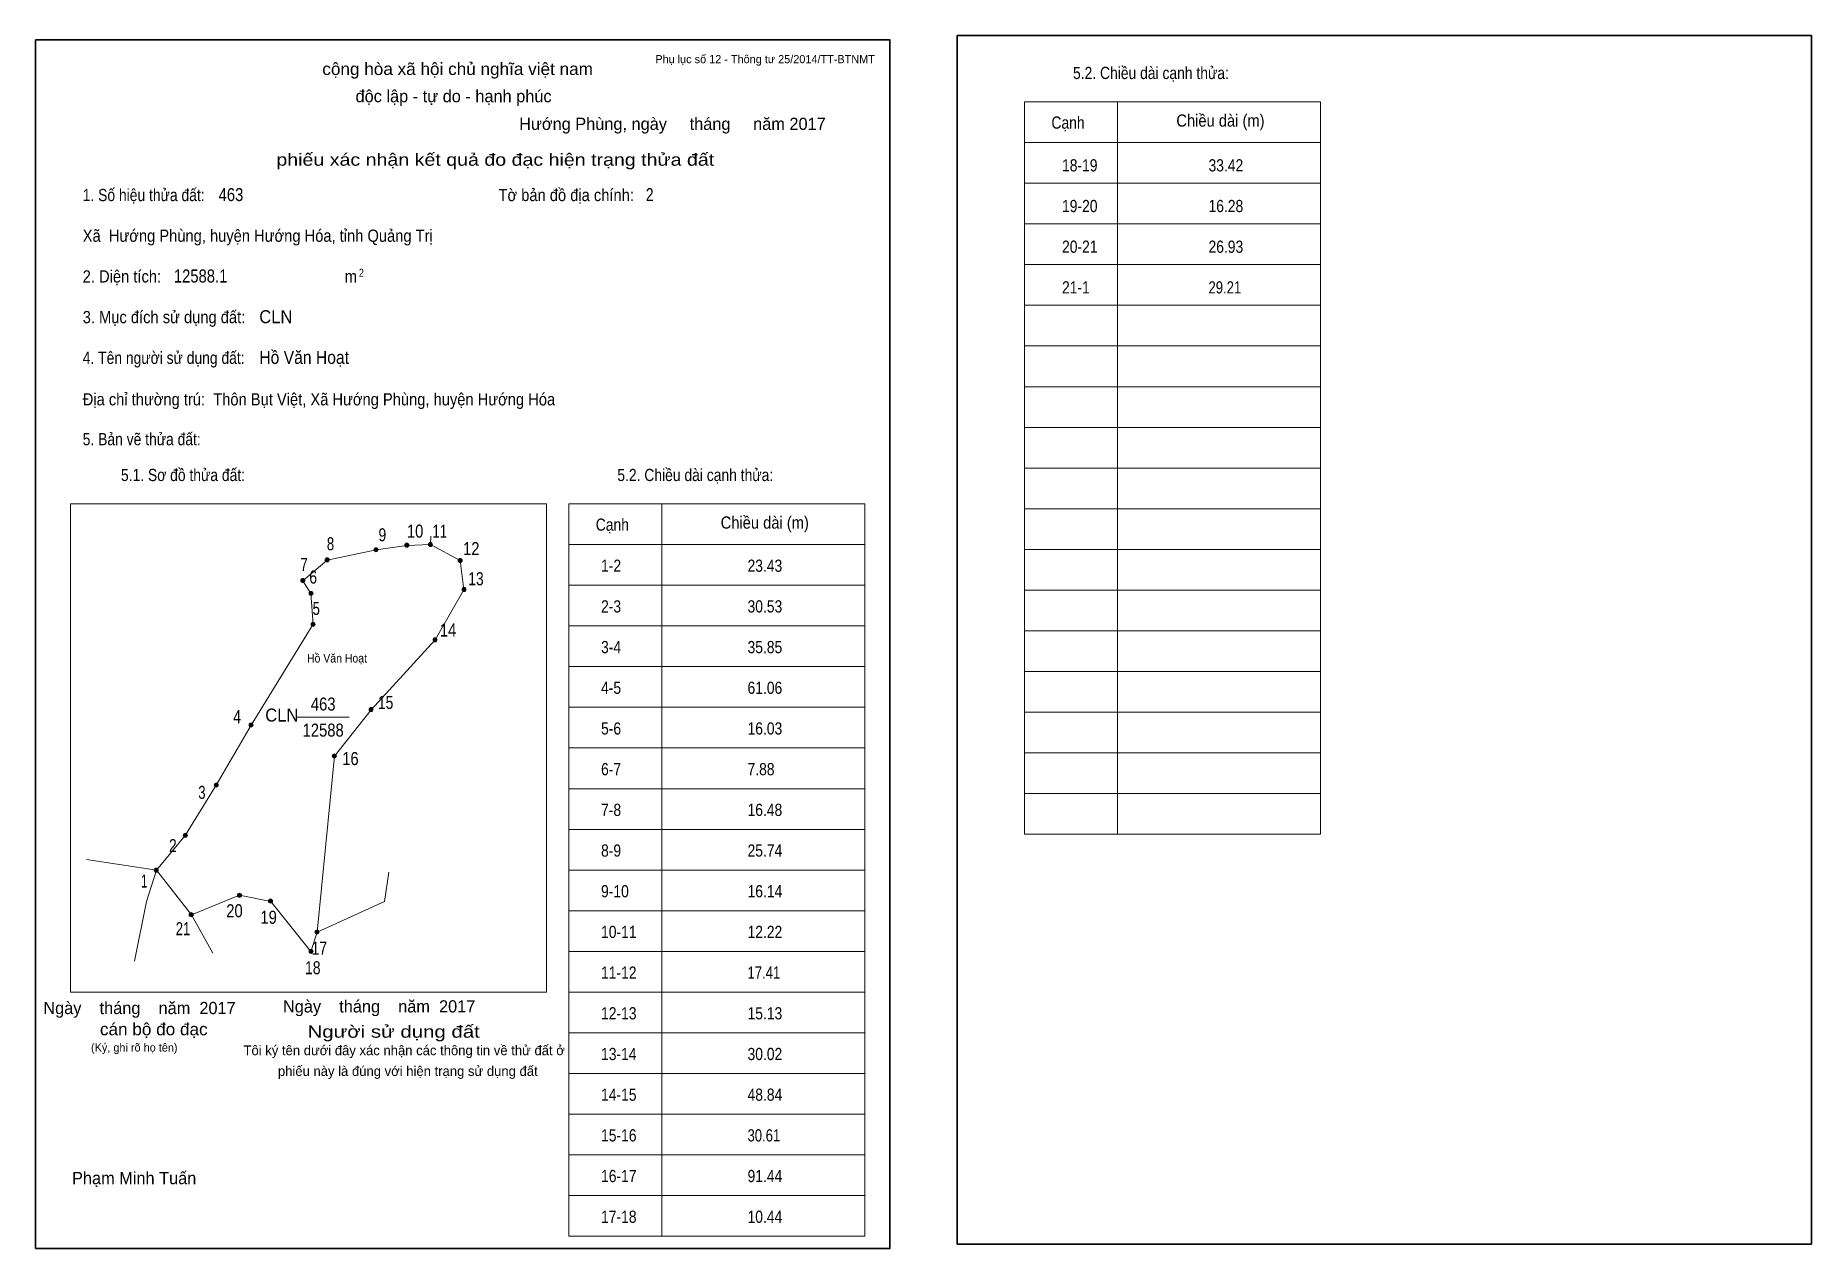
# Model space of a CAD drawing. Header units: centimetres. Extents: x 0 to 43.6, y 0 to 29.8.
import ezdxf
from ezdxf.enums import TextEntityAlignment as Align

# ---------------------------------------------------------------- set-up
doc = ezdxf.new("R2010")
doc.units = ezdxf.units.CM
doc.header["$LTSCALE"] = 0.12
for name, color, linetype in [('30', 7, 'Continuous'), ('34', 7, 'Continuous'), ('62', 7, 'Continuous')]:
    doc.layers.add(name, color=color, linetype=linetype)
for name, color, linetype, lineweight in [('32', 7, 'Continuous', 13), ('33', 7, 'Continuous', 13), ('61', 7, 'Continuous', 13), ('63', 7, 'Continuous', 13)]:
    doc.layers.add(name, color=color, linetype=linetype, lineweight=lineweight)

msp = doc.modelspace()

# ---------------------------------------------------------------- hatches: boundary and pattern name
at = {"layer": '32'}
for points in [[(8.4163, 17.1723, 1), (8.3163, 17.1723, 1)], [(9.1755, 17.2855, 1), (9.0755, 17.2855, 1)], [(9.7568, 17.3002, 1), (9.6568, 17.3002, 1)], [(7.2172, 16.9245, 1), (7.1172, 16.9245, 1)], [(10.4864, 16.9088, 1), (10.3864, 16.9088, 1)], [(6.6211, 16.4155, 1), (6.5211, 16.4155, 1)], [(10.5816, 16.1953, 1), (10.4816, 16.1953, 1)], [(6.8238, 16.1001, 1), (6.7238, 16.1001, 1)], [(6.8714, 15.3391, 1), (6.7714, 15.3391, 1)], [(9.8681, 14.9585, 1), (9.7681, 14.9585, 1)], [(8.2984, 13.2461, 1), (8.1984, 13.2461, 1)], [(5.3492, 12.8656, 1), (5.2492, 12.8656, 1)], [(7.3946, 12.1045, 1), (7.2946, 12.1045, 1)], [(4.493, 11.391, 1), (4.393, 11.391, 1)], [(3.7319, 10.1543, 1), (3.6319, 10.1543, 1)], [(3.0184, 9.298, 1), (2.9184, 9.298, 1)], [(5.0638, 8.6797, 1), (4.9638, 8.6797, 1)], [(5.8249, 8.537, 1), (5.7249, 8.537, 1)], [(3.8746, 8.204, 1), (3.7746, 8.204, 1)], [(6.9665, 7.7759, 1), (6.8665, 7.7759, 1)], [(6.8238, 7.3002, 1), (6.7238, 7.3002, 1)]]:
    msp.add_hatch(color=256, dxfattribs=at).paths.add_polyline_path(points)

# ---------------------------------------------------------------- linework, layer by layer
for centre in [(8.3663, 17.1723), (9.1255, 17.2855), (9.7068, 17.3002), (7.1672, 16.9245), (10.4364, 16.9088), (6.5711, 16.4155), (10.5316, 16.1953), (6.7738, 16.1001), (6.8214, 15.3391), (9.8181, 14.9585), (8.2484, 13.2461), (5.2992, 12.8656), (7.3446, 12.1045), (4.443, 11.391), (3.6819, 10.1543), (2.9684, 9.298), (5.0138, 8.6797), (5.7749, 8.537), (3.8246, 8.204), (6.9165, 7.7759), (6.7738, 7.3002)]:
    msp.add_circle(centre, 0.05, dxfattribs=at)
at = {"layer": '33'}
msp.add_line((6.43, 13.06), (7.71, 13.06), dxfattribs=at)
at = {"layer": '61'}
for p, q in [((9.71, 17.3), (9.72, 17.51)), ((2.97, 9.3), (1.25, 9.56)), ((2.97, 9.3), (3.83, 8.2)), ((4.36, 7.26), (3.83, 8.2))]:
    msp.add_line(p, q, dxfattribs=at)
for points in [[(6.57, 16.41), (7.17, 16.92), (8.37, 17.17), (9.13, 17.28), (9.71, 17.3)], [(6.92, 7.77), (7.35, 12.1), (8.25, 13.24), (9.82, 14.96), (10.53, 16.19), (10.44, 16.91), (9.71, 17.3)], [(6.57, 16.41), (6.77, 16.1), (6.82, 15.34), (5.3, 12.86), (4.44, 11.39), (3.68, 10.15), (2.97, 9.3)], [(2.97, 9.3), (2.73, 8.53), (2.43, 7.06)], [(6.92, 7.77), (8.58, 8.53), (8.68, 9.25)], [(3.83, 8.2), (5.01, 8.68), (5.78, 8.53), (6.77, 7.3), (6.92, 7.77)]]:
    msp.add_lwpolyline(points, dxfattribs=at)
at = {"layer": '63'}
for p, q in [((24.31, 28.18), (31.58, 28.18)), ((24.31, 10.18), (24.31, 28.18)), ((26.59, 10.18), (26.59, 28.18)), ((31.58, 10.18), (31.58, 28.18)), ((24.31, 27.18), (31.58, 27.18)), ((24.31, 26.18), (31.58, 26.18)), ((24.31, 25.18), (31.58, 25.18)), ((24.31, 24.18), (31.58, 24.18)), ((24.31, 23.18), (31.58, 23.18)), ((24.31, 22.18), (31.58, 22.18)), ((24.31, 21.18), (31.58, 21.18)), ((24.31, 20.18), (31.58, 20.18)), ((24.31, 19.18), (31.58, 19.18)), ((0.86, 18.3), (12.56, 18.3)), ((0.86, 6.3), (0.86, 18.3)), ((12.56, 6.3), (12.56, 18.3)), ((13.11, 18.3), (20.38, 18.3)), ((13.11, 0.3), (13.11, 18.3)), ((15.39, 0.3), (15.39, 18.3)), ((20.38, 0.3), (20.38, 18.3)), ((24.31, 18.18), (31.58, 18.18)), ((13.11, 17.3), (20.38, 17.3)), ((24.31, 17.18), (31.58, 17.18)), ((13.11, 16.3), (20.38, 16.3)), ((24.31, 16.18), (31.58, 16.18)), ((13.11, 15.3), (20.38, 15.3)), ((24.31, 15.18), (31.58, 15.18)), ((13.11, 14.3), (20.38, 14.3)), ((24.31, 14.18), (31.58, 14.18)), ((13.11, 13.3), (20.38, 13.3)), ((24.31, 13.18), (31.58, 13.18)), ((13.11, 12.3), (20.38, 12.3)), ((24.31, 12.18), (31.58, 12.18)), ((24.31, 12.18), (31.58, 12.18)), ((13.11, 11.3), (20.38, 11.3)), ((24.31, 11.18), (31.58, 11.18)), ((13.11, 10.3), (20.38, 10.3)), ((24.31, 10.18), (31.58, 10.18)), ((13.11, 9.3), (20.38, 9.3)), ((13.11, 8.3), (20.38, 8.3)), ((13.11, 7.3), (20.38, 7.3)), ((0.86, 6.3), (12.56, 6.3)), ((13.11, 6.3), (20.38, 6.3)), ((13.11, 5.3), (20.38, 5.3)), ((13.11, 4.3), (20.38, 4.3)), ((13.11, 3.3), (20.38, 3.3)), ((13.11, 2.3), (20.38, 2.3)), ((13.11, 2.3), (20.38, 2.3)), ((13.11, 1.3), (20.38, 1.3)), ((13.11, 0.3), (20.38, 0.3))]:
    msp.add_line(p, q, dxfattribs=at)
at = {"layer": '63', "lineweight": 35}
for points in [[(0, 0), (0, 29.7), (21, 29.7), (21, 0)], [(22.65, 0.11), (22.65, 29.81), (43.65, 29.81), (43.65, 0.11)]]:
    msp.add_lwpolyline(points, close=True, dxfattribs=at)

# ---------------------------------------------------------------- texts
at = {"layer": '30'}
for s, width, p in [('18-19', 0.85, (25.23, 26.47)), ('33.42', 0.85, (28.83, 26.47)), ('19-20', 0.85, (25.23, 25.47)), ('16.28', 0.85, (28.83, 25.47)), ('20-21', 0.85, (25.23, 24.47)), ('26.93', 0.85, (28.83, 24.47)), ('21-1', 0.85, (25.23, 23.47)), ('29.21', 0.8, (28.83, 23.47)), ('1-2', 0.85, (13.9, 16.63)), ('23.43', 0.85, (17.5, 16.63)), ('2-3', 0.85, (13.9, 15.63)), ('30.53', 0.85, (17.5, 15.63)), ('3-4', 0.85, (13.9, 14.63)), ('35.85', 0.85, (17.5, 14.63)), ('4-5', 0.85, (13.9, 13.63)), ('61.06', 0.85, (17.5, 13.63)), ('5-6', 0.85, (13.9, 12.63)), ('16.03', 0.85, (17.5, 12.63)), ('6-7', 0.85, (13.9, 11.63)), ('7.88', 0.85, (17.5, 11.63)), ('7-8', 0.85, (13.9, 10.63)), ('16.48', 0.85, (17.5, 10.63)), ('8-9', 0.85, (13.9, 9.63)), ('25.74', 0.85, (17.5, 9.63)), ('9-10', 0.85, (13.9, 8.63)), ('16.14', 0.85, (17.5, 8.63)), ('10-11', 0.85, (13.9, 7.63)), ('12.22', 0.85, (17.5, 7.63)), ('11-12', 0.85, (13.9, 6.63)), ('17.41', 0.8, (17.5, 6.63)), ('12-13', 0.85, (13.9, 5.63)), ('15.13', 0.85, (17.5, 5.63)), ('13-14', 0.85, (13.9, 4.63)), ('30.02', 0.85, (17.5, 4.63)), ('14-15', 0.85, (13.9, 3.63)), ('48.84', 0.85, (17.5, 3.63)), ('15-16', 0.85, (13.9, 2.63)), ('30.61', 0.8, (17.5, 2.63)), ('16-17', 0.85, (13.9, 1.63)), ('91.44', 0.85, (17.5, 1.63)), ('17-18', 0.85, (13.9, 0.63)), ('10.44', 0.85, (17.5, 0.63))]:
    msp.add_text(s, height=0.3, dxfattribs=dict(at, width=width)).set_placement(p)
at = {"layer": '32'}
for s, width, p in [('8', 0.75, (7.25, 17.16)), ('9', 0.8, (8.525, 17.38)), ('10', 0.85, (9.33, 17.47)), ('11', 0.75, (9.935, 17.47)), ('12', 0.85, (10.71, 17.04)), ('7', 0.75, (6.6, 16.65)), ('6', 0.8, (6.825, 16.34)), ('13', 0.8, (10.825, 16.3)), ('5', 0.75, (6.9, 15.57)), ('14', 0.85, (10.14, 15.04)), ('15', 0.8, (8.605, 13.26)), ('4', 0.8, (4.955, 12.91)), ('16', 0.85, (7.74, 11.88)), ('3', 0.75, (4.09, 11.05)), ('2', 0.8, (3.375, 9.74)), ('1', 0.65, (2.67, 8.87)), ('20', 0.85, (4.89, 8.14)), ('19', 0.85, (5.73, 7.98)), ('21', 0.75, (3.625, 7.7)), ('17', 0.8, (6.975, 7.22)), ('18', 0.8, (6.815, 6.74))]:
    msp.add_text(s, height=0.32, dxfattribs=dict(at, width=width)).set_placement(p, align=Align.CENTER)
at = {"layer": '33', "width": 0.85}
for s, p in [('463', (7.07, 13.22)), ('12588', (7.07, 12.58))]:
    msp.add_text(s, height=0.32, dxfattribs=at).set_placement(p, align=Align.CENTER)
at = {"layer": '33', "width": 0.95}
msp.add_text('CLN', height=0.32, dxfattribs=at).set_placement((6.46, 12.95), align=Align.RIGHT)
at = {"layer": '34'}
for s, width, p in [('463', 0.85, (4.5, 25.74)), ('2', 0.8, (15, 25.74)), ('12588.1', 0.85, (3.4, 23.74)), ('CLN', 0.95, (5.5, 22.74)), ('Hồ Văn Hoạt', 0.9, (5.5, 21.74))]:
    msp.add_text(s, height=0.32, dxfattribs=dict(at, width=width)).set_placement(p)
at = {"layer": '62', "width": 0.9}
msp.add_text('Hồ Văn Hoạt', height=0.214, dxfattribs=at).set_placement((7.41, 14.4), align=Align.CENTER)
at = {"layer": '63'}
for s, height, p in [('Phụ lục số 12 - Thông tư 25/2014/TT-BTNMT', 0.2, (20.63, 29.13)), ('Ngày    tháng    năm  2017', 0.3, (10.81, 5.8)), ('Ngày    tháng    năm  2017', 0.3, (4.92, 5.76)), ('(Ký, ghi rõ họ tên)', 0.2, (3.49, 4.84))]:
    msp.add_text(s, height=height, dxfattribs=at).set_placement(p, align=Align.RIGHT)
at = {"layer": '63', "width": 1.05}
msp.add_text('cộng hòa xã hội chủ nghĩa việt nam', height=0.3, dxfattribs=at).set_placement((10.375, 28.84), align=Align.CENTER)
at = {"layer": '63'}
for s, height, width, p in [('5.2. Chiều dài cạnh thửa:', 0.3, 0.85, (25.5, 28.74)), ('Cạnh', 0.3, 0.85, (24.97, 27.52)), ('Chiều dài (m)', 0.3, 0.9, (28.04, 27.57)), ('1. Số hiệu thửa đất:', 0.3, 0.85, (1.16, 25.74)), ('Tờ bản đồ địa chính:', 0.3, 0.9, (11.38, 25.74)), ('Xã  Hướng Phùng, huyện Hướng Hóa, tỉnh Quảng Trị', 0.3, 0.9, (1.16, 24.74)), ('2. Diện tích:', 0.3, 0.9, (1.16, 23.74)), ('2', 0.2, 0.8, (7.95, 23.88)), ('m', 0.3, 0.9, (7.6, 23.74)), ('3. Mục đích sử dụng đất:', 0.3, 0.9, (1.16, 22.74)), ('4. Tên người sử dụng đất:', 0.3, 0.85, (1.16, 21.74)), ('Địa chỉ thường trú:  Thôn Bụt Việt, Xã Hướng Phùng, huyện Hướng Hóa', 0.3, 0.9, (1.16, 20.72)), ('5. Bản vẽ thửa đất:', 0.3, 0.85, (1.16, 19.74)), ('5.1. Sơ đồ thửa đất:', 0.3, 0.85, (2.1, 18.86)), ('5.2. Chiều dài cạnh thửa:', 0.3, 0.85, (14.3, 18.86)), ('Cạnh', 0.3, 0.85, (13.77, 17.64)), ('Chiều dài (m)', 0.3, 0.9, (16.84, 17.69))]:
    msp.add_text(s, height=height, dxfattribs=dict(at, width=width)).set_placement(p)
for s, height, p in [('độc lập - tự do - hạnh phúc', 0.3, (10.275, 28.17)), ('Hướng Phùng, ngày     tháng     năm 2017', 0.3, (15.655, 27.49)), ('Tôi ký tên dưới đây xác nhận các thông tin về thử đất ở ', 0.24, (9.105, 4.75)), ('phiếu này là đúng với hiện trạng sử dụng đất', 0.24, (9.15, 4.24)), ('Phạm Minh Tuấn', 0.3, (2.425, 1.58))]:
    msp.add_text(s, height=height, dxfattribs=at).set_placement(p, align=Align.CENTER)
for s, width, p in [('phiếu xác nhận kết quả đo đạc hiện trạng thửa đất', 1.2, (16.68, 26.61)), ('cán bộ đo đạc', 1.05, (4.23, 5.24)), ('Người sử dụng đất', 1.25, (10.92, 5.18))]:
    msp.add_text(s, height=0.3, dxfattribs=dict(at, width=width)).set_placement(p, align=Align.RIGHT)

doc.saveas('drawing.dxf')
